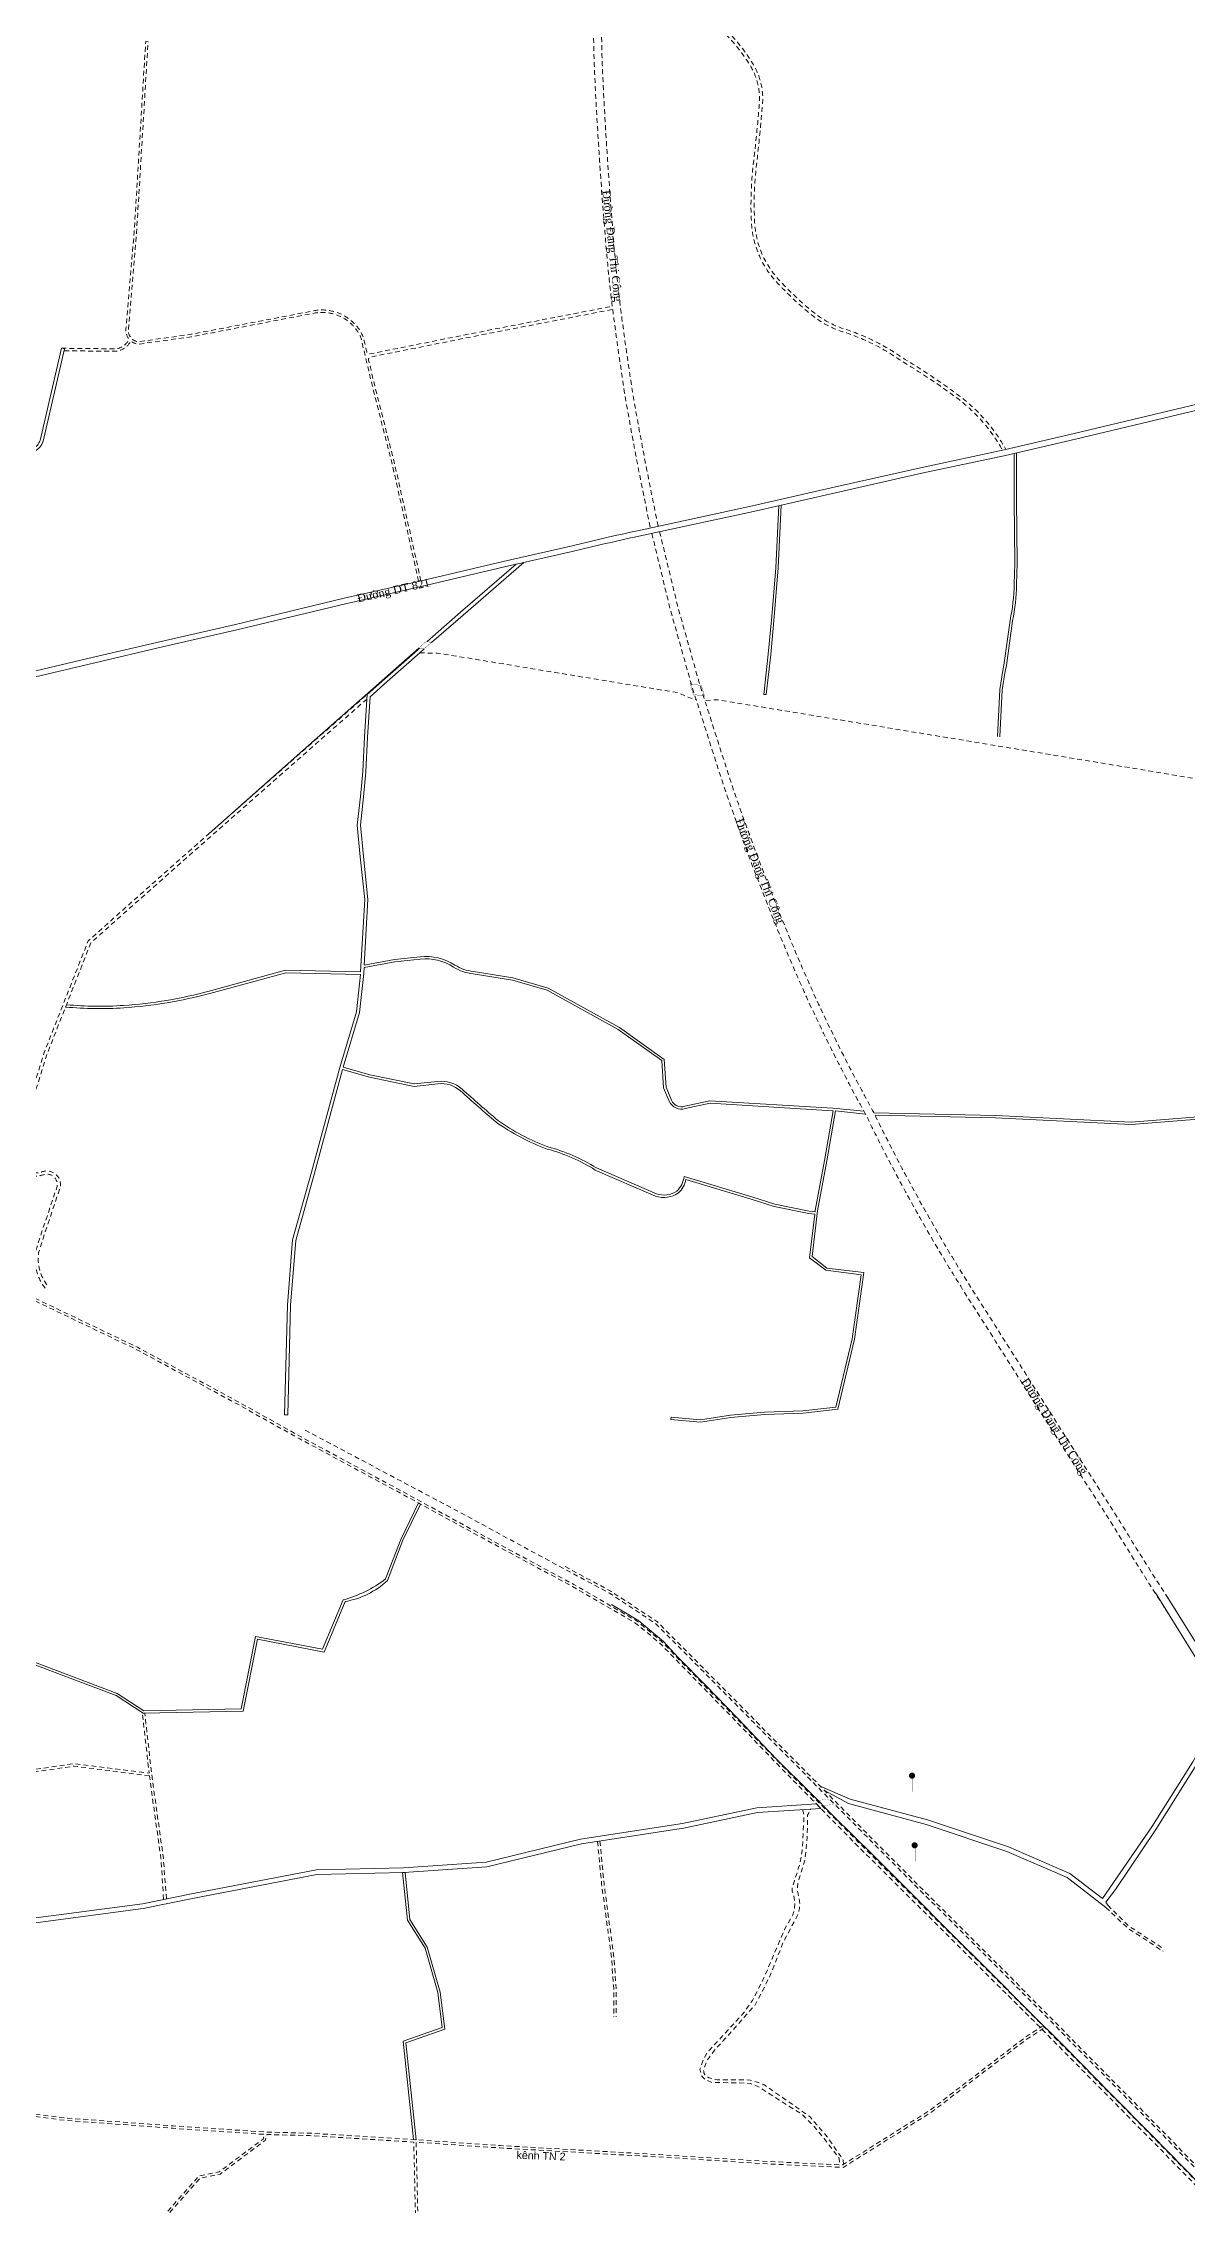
# Model space of a CAD drawing. Header units: metres. Extents: x 556238 to 587446, y 1177111 to 1219372.
# Drawn here: x 559504 to 560934, y 1214796 to 1217498 of the extents above; entities that cross this region are included whole.
import ezdxf

# ---------------------------------------------------------------- set-up
doc = ezdxf.new("R2010")
doc.units = ezdxf.units.M
doc.header["$MEASUREMENT"] = 0
doc.linetypes.add('Xr_Nen GT$0$MON', pattern=[10, 6, -4])
for name, color, linetype, lineweight in [('Xr_Nen GT$0$CAU-CONG', 4, 'Continuous', 0), ('Xr_Nen GT$0$DUONG BT-NEN BT', 38, 'Continuous', 0), ('Xr_Nen GT$0$DUONG NHUA', 38, 'Continuous', 0), ('Xr_Nen GT$0$DUONG_DA', 38, 'Xr_Nen GT$0$MON', 0), ('Xr_Nen GT$0$KYHIEU', 3, 'Continuous', 0), ('Xr_Nen GT$0$TEN DUONG', 7, 'Continuous', 0), ('Xr_Nen GT$0$THUCVAT 2000', 3, 'Continuous', 0), ('Xr_Nen GT$1$SONG_HO', 250, 'Continuous', 0)]:
    doc.layers.add(name, color=color, linetype=linetype, lineweight=lineweight)
doc.styles.add('Xr_Nen GT$0$ROMANS', font='romans.shx')
doc.styles.add('Xr_Nen GT$0$STANDARD', font='VNARIAL.TTF')
doc.linetypes.add('Xr_Nen GT$1$TL_T', pattern='A,2,[130,ltypeshp.shx,S=1,R=0,X=0,Y=1],2', length=4)

# ---------------------------------------------------------------- blocks, each defined once
blk = doc.blocks.new('Xr_Nen GT$0$casu')
at = {"layer": 'Xr_Nen GT$0$THUCVAT 2000', "const_width": 0.4, "flags": 128}
blk.add_lwpolyline([(-0.2, 2.13, 51.190747), (-0.19, 2.14, 0.019535)], format="xyb", close=True, dxfattribs=at)
at = {"layer": 'Xr_Nen GT$0$THUCVAT 2000', "linetype": 'Continuous', "const_width": 0.0226}
blk.add_lwpolyline([(0, 1.7), (0, 0)], dxfattribs=at)

msp = doc.modelspace()

# ---------------------------------------------------------------- linework, layer by layer
at = {"layer": 'Xr_Nen GT$0$CAU-CONG', "const_width": 0.4, "flags": 128}
for points in [[(559973.117, 1216742.106), (559982.258, 1216750.304), (559988.831, 1216749.095), (559979.762, 1216741.133)], [(560312.122, 1216697.601), (560316.016, 1216684.182), (560330.063, 1216681.889), (560326.118, 1216695.254)]]:
    msp.add_lwpolyline(points, close=True, dxfattribs=at)
at = {"layer": 'Xr_Nen GT$0$CAU-CONG', "const_width": 0.2, "elevation": 0.2, "flags": 128}
msp.add_lwpolyline([(560486.88418, 1215305.08843), (560486.512, 1215304.037), (560466.5, 1215301.652), (560464.40698, 1215302.40963)], dxfattribs=at)
at = {"layer": 'Xr_Nen GT$0$CAU-CONG', "const_width": 0.2, "flags": 128}
msp.add_lwpolyline([(560472.38679, 1215293.97271), (560472.767, 1215295.026), (560492.909, 1215297.463), (560495.03426, 1215296.71284)], dxfattribs=at)
at = {"layer": 'Xr_Nen GT$0$DUONG BT-NEN BT', "flags": 128}
for points in [[(559158.68312, 1217088.86407), (559205.30244, 1217093.99831, -0.1324293189), (559239.42164, 1217088.71469, 0.0216627769), (559349.14843, 1217045.69494), (559476.20305, 1216988.14791, 0.4477021699), (559503.92846, 1217000.41622), (559530.67235, 1217115.79539), (559526.77565, 1217116.69861), (559500.07207, 1217001.49331, -0.4447645413), (559477.85339, 1216991.79159), (559350.6255, 1217049.41709, -0.0216977894), (559241.04158, 1217092.37198, 0.1324293189), (559204.86456, 1217097.97427), (559158.01853, 1217092.83347)], [(560716.76867, 1216985.34311), (560716.72513, 1216927.25367), (560717.5648, 1216848.02095), (560716.89549, 1216821.46529, -0.0448006178), (560711.73306, 1216776.67051), (560704.09478, 1216720.93861), (560702.70831, 1216713.88072), (560698.83209, 1216690.27553), (560696.069, 1216631.51216)], [(560719.7692, 1216986.04473), (560719.72514, 1216927.26844), (560720.5652, 1216847.99905), (560719.89454, 1216821.3897, -0.0447000207), (560714.69145, 1216776.16225), (560707.05522, 1216720.44539), (560705.66108, 1216713.34839), (560701.82062, 1216689.96096), (560699.04921, 1216631.02083)], [(559974.07334, 1216741.96597), (559971.29005, 1216739.52566), (559930.54068, 1216703.60909), (559908.40806, 1216684.02564), (559905.21988, 1216630.99832), (559903.01381, 1216587.81686), (559900.15044, 1216556.75865), (559896.12323, 1216520.90913), (559899.94424, 1216481.15448), (559905.49072, 1216427.91017), (559900.47295, 1216337.40678), (559806.76019, 1216339.44736), (559711.27723, 1216313.54166, -0.0492431809), (559604.3419, 1216295.56752, -0.0405056392), (559532.96074, 1216296.48455), (559531.81648, 1216293.57982, 0.0409943392), (559604.5461, 1216292.57448, 0.0492431809), (559712.06277, 1216310.64634), (559807.12781, 1216336.43864), (559900.23065, 1216334.41134), (559895.26316, 1216287.70924), (559874.29161, 1216217.93295), (559838.94793, 1216087.21226), (559815.35239, 1216002.52818), (559808.94636, 1215921.19357), (559805.3167, 1215784.13695), (559809.3153, 1215784.03105), (559812.9422, 1215920.98344), (559819.30961, 1216001.82782), (559842.80527, 1216086.15343), (559877.74685, 1216215.38692), (559911.36529, 1216205.82467), (559967.2264, 1216194.38933), (559997.04655, 1216197.69964, -0.2126483544), (560025.21592, 1216188.72284, 0.0036907493), (560069.54082, 1216149.83345, 0.0644913745), (560133.48614, 1216116.04105, -0.0756722656), (560193.54886, 1216089.92028), (560268.75702, 1216057.27118, 0.2308340596), (560297.56684, 1216061.22825, 0.1325665126), (560306.85384, 1216078.00758), (560388.12448, 1216053.42502), (560417.01536, 1216044.48114), (560460.20339, 1216035.52583), (560467.80156, 1216034.80069), (560461.21362, 1215980.33217), (560481.64241, 1215964.60517), (560525.67654, 1215959.12022), (560514.27692, 1215879.15523), (560494.11186, 1215793.66051), (560452.92912, 1215788.91327), (560404.84674, 1215787.38633), (560362.52264, 1215783.8168), (560324.95369, 1215777.77823), (560288.39592, 1215781.04905), (560288.12858, 1215778.06099), (560325.05969, 1215774.75676), (560362.88726, 1215780.8369), (560405.02053, 1215784.39033), (560453.14888, 1215785.91873), (560496.54814, 1215790.92149), (560517.22782, 1215878.59806), (560529.07746, 1215961.71978), (560482.82458, 1215967.4811), (560464.39699, 1215981.66749), (560471.31946, 1216038.90188), (560482.89942, 1216101.30353), (560493.61975, 1216163.67647), (560531.14065, 1216159.82468)], [(559979.762, 1216741.133), (559974.32716, 1216736.0708), (559933.58561, 1216700.16114), (559912.2504, 1216681.28325), (559909.21375, 1216630.77624), (559907.00443, 1216587.53109), (559904.12988, 1216556.35173), (559900.14477, 1216520.87687), (559903.92437, 1216481.55306), (559909.50225, 1216428.00729), (559904.96022, 1216346.08468), (559942.89247, 1216352.90087), (559974.64594, 1216356.32963, -0.1714396773), (560018.26515, 1216346.02376, 0.1200001728), (560041.23586, 1216338.08548), (560090.7539, 1216330.17433), (560134.76605, 1216317.30922), (560223.82827, 1216268.11722), (560279.80268, 1216228.17139), (560281.9277, 1216193.32232), (560288.79274, 1216177.13955, 0.3879220039), (560305.21455, 1216169.6184), (560336.82245, 1216176.39347), (560490.1013, 1216167.05569), (560529.17249, 1216163.38448)], [(560468.1619, 1216037.77993), (560468.35254, 1216039.35612), (560479.94614, 1216101.83133), (560490.62854, 1216163.98354), (560489.8027, 1216164.06831), (560337.0498, 1216173.37405), (560305.98193, 1216166.71474, -0.3851725421), (560286.03097, 1216175.96796), (560278.96463, 1216192.62524), (560276.89532, 1216226.56061), (560222.2264, 1216265.5748), (560133.60595, 1216314.52278), (560090.09379, 1216327.24175), (560040.85685, 1216335.10798, -0.1195419559), (560016.64224, 1216343.50063, 0.1714396773), (559974.96801, 1216353.34697), (559943.31932, 1216349.92952), (559904.78953, 1216343.00596), (559904.37813, 1216335.58577), (559899.20127, 1216286.91519), (559878.57019, 1216218.27173), (559912.07749, 1216208.74109), (559967.36509, 1216197.42315), (559996.71556, 1216200.68132, -0.2126483544), (560027.21105, 1216190.96325, 0.0036815271), (560071.39128, 1216152.19935, 0.0642273012), (560134.39829, 1216118.90281, -0.0752425472), (560194.95192, 1216092.58168), (560269.82149, 1216060.07957, 0.2268829832), (560295.63226, 1216063.54524, 0.1540986473), (560304.55557, 1216081.83699), (560389.00237, 1216056.29371), (560417.76522, 1216047.38947), (560460.65179, 1216038.49667), (560468.1619, 1216037.77993)], [(559471.33095, 1215480.19015), (559595.12231, 1215433.30434), (559628.65663, 1215411.33872), (559753.75897, 1215413.92427), (559771.44223, 1215503.5568), (559854.81549, 1215487.6842), (559880.92513, 1215550.69346, 0.1444129166), (559933.87703, 1215576.89982), (559953.21833, 1215627.23688), (559975.40006, 1215672.51853)], [(559975.40006, 1215672.51853), (559972.76244, 1215673.95361), (559950.46567, 1215628.43712), (559931.4967, 1215579.06907, -0.1005347177), (559878.58487, 1215552.88254), (559852.97851, 1215491.0878), (559769.07577, 1215507.0612), (559751.28303, 1215416.87373), (559629.52337, 1215414.35728), (559596.49169, 1215435.99366), (559472.26105, 1215483.04585)]]:
    msp.add_lwpolyline(points, format="xyb", dxfattribs=at)
for points in [[(560425.9652, 1216920.79476), (560422.1827, 1216842.33395), (560416.99797, 1216781.29652), (560412.64788, 1216734.21418), (560406.8993, 1216683.89973), (560403.9187, 1216684.24027), (560409.66359, 1216734.52249), (560414.00967, 1216781.56148), (560419.18882, 1216842.5332), (560422.92845, 1216920.10464)], [(559983.35346, 1216750.10251), (560025.29466, 1216786.87533), (560094.65037, 1216846.82756)], [(559988.831, 1216749.095), (560028.31509, 1216783.40586), (560104.20232, 1216849.00404)], [(560541.49696, 1216161.39786), (560693.70881, 1216158.12219), (560862.84823, 1216149.61764), (561009.31258, 1216161.4613), (561160.7186, 1216178.30661)], [(560542.97864, 1216158.36528), (560693.60119, 1216155.12381), (560862.894, 1216146.61155), (561009.59942, 1216158.4747), (561163.949, 1216175.64751)]]:
    msp.add_lwpolyline(points, dxfattribs=at)
msp.add_lwpolyline([(559966.5995, 1214878.39032), (559953.51204, 1215001.38159), (560002.31703, 1215018.62447), (559996.6788, 1215062.06458), (559980.90587, 1215117.50757), (559958.96813, 1215152.57653), (559952.9069, 1215212.05697), (559955.90748, 1215212.2037), (559961.88187, 1215153.57547), (559983.67492, 1215118.7378), (559999.6252, 1215062.67142), (560005.60441, 1215016.60418), (559956.74596, 1214999.34241), (559969.63737, 1214878.19355)], close=True, dxfattribs=at)
at = {"layer": 'Xr_Nen GT$0$DUONG NHUA', "flags": 128}
for points in [[(560955.79252, 1217049.26838), (560791.946, 1217010.111), (560704.444, 1216989.65), (560599.901, 1216967.501), (560488.20885, 1216942.11863), (560389.851, 1216919.766), (560246.49349, 1216888.75129, 0.006313618), (560162.873, 1216869.552), (560078.67685, 1216850.36729), (559974.361, 1216825.798), (559879.906, 1216804.281), (559744.21294, 1216771.70105), (559651.18358, 1216750.4604), (559566.88368, 1216730.63171), (559423.74105, 1216696.89776)], [(560957.3467, 1217042.44269), (560793.55648, 1217003.29876), (560705.96652, 1216982.81719), (560601.40212, 1216960.66365), (560489.76007, 1216935.29267), (560391.36675, 1216912.93198), (560247.97367, 1216881.90957, 0.0063173026), (560164.47691, 1216862.73805), (560080.25683, 1216843.54788), (559975.9408, 1216818.97855), (559881.50057, 1216797.46492), (559745.8092, 1216764.88537), (559652.76406, 1216743.64111), (559568.48645, 1216723.81767), (559425.34673, 1216690.08441)]]:
    msp.add_lwpolyline(points, format="xyb", dxfattribs=at)
for points in [[(559707.275, 1216506.934), (559828.21381, 1216614.12364), (559973.117, 1216742.106)], [(560474.41856, 1215320.16714), (560512.00859, 1215303.99801), (560608.7015, 1215277.97303), (560709.87659, 1215244.13216), (560786.29219, 1215211.09596), (560827.11174, 1215179.59908), (560888.70462, 1215269.35111), (560939.85046, 1215350.54295), (560975.42879, 1215413.08463), (560972.821, 1215433.394), (560893.33308, 1215561.69255)], [(560906.79392, 1215558.54576), (560959.59978, 1215474.05633), (560982.206, 1215440.126), (560991.68423, 1215463.71037), (561016.11528, 1215537.08946)], [(561255.50001, 1214990.06913), (561209.101, 1215062.39), (561150.413, 1215155.663), (561087.767, 1215255.088), (561025.772, 1215351.686), (560996.74379, 1215396.33014), (560987.44161, 1215407.60336), (560979.004, 1215407.235), (560944.999, 1215347.459), (560893.734, 1215266.078), (560843.192, 1215190.874), (560831.4148, 1215175.00617), (560833.6448, 1215171.17978)], [(560469.71276, 1215297.83681), (560475.23639, 1215292.20402), (560396.36714, 1215287.1341), (560303.74114, 1215267.42155), (560176.28125, 1215247.95599), (560058.15574, 1215219.29274), (559954.24509, 1215212.08844), (559845.84551, 1215209.53869), (559692.461, 1215180.17394), (559628.93353, 1215167.20935), (559463.06151, 1215145.22607), (559336.90103, 1215158.56822), (559209.12034, 1215204.97353), (559124.77253, 1215208.74925), (559004.93194, 1215234.54973), (558930.62186, 1215220.07186), (558857.00878, 1215199.9536), (558854.657, 1215140.756), (558847.749, 1214961.517), (558840.04376, 1214753.65537)], [(559462.98175, 1215151.26796), (559627.93831, 1215173.12991), (559691.297, 1215186.06006), (559845.20649, 1215215.52531), (559953.96691, 1215218.08356), (560057.23426, 1215225.24326), (560175.11875, 1215253.84801), (560302.66286, 1215273.32645), (560395.54686, 1215293.0939), (560469.71276, 1215297.83681)], [(560479.68276, 1215314.79935), (560509.90941, 1215298.36399), (560606.886, 1215272.298), (560707.762, 1215238.485), (560783.033, 1215206.081), (560831.35151, 1215168.57796)]]:
    msp.add_lwpolyline(points, dxfattribs=at)
at = {"layer": 'Xr_Nen GT$0$DUONG_DA', "flags": 128}
for points in [[(560272.25395, 1216894.32444, -0.0093154485), (560241.2332, 1217055.2433, -0.0077012658), (560224.92691, 1217168.65589, -0.0120863092), (560215.40364, 1217264.22998, -0.0075674518), (560203.80036, 1217438.01356, -0.0224102379), (560202.56337, 1217622.03159), (560206.63326, 1217728.82654), (560214.13096, 1217855.12044), (560221.09314, 1217999.17004), (560228.87559, 1218153.59134), (560237.30921, 1218318.11854), (560241.83463, 1218383.95002), (560249.50958, 1218501.83583), (560257.24888, 1218658.42482), (560261.95507, 1218774.97652), (560251.96321, 1218775.37997), (560247.25884, 1218658.87338), (560239.52563, 1218502.40752), (560231.85693, 1218384.61776), (560227.32679, 1218318.71746), (560218.8887, 1218154.10326), (560211.1053, 1217999.66308), (560204.14528, 1217855.65814), (560196.64456, 1217729.31331), (560192.57063, 1217622.41241, 0.0224102379), (560193.81364, 1217437.49844, 0.0075660085), (560205.43436, 1217263.44601, 0.0120845859), (560215.00546, 1217167.40474, 0.0077071362), (560231.3688, 1217053.60069, 0.0093215713), (560262.47999, 1216892.20989)], [(560202.47453, 1217619.66446), (560325.55772, 1217534.90976, -0.1058848333), (560387.36711, 1217469.4575, -0.158081996), (560398.48261, 1217422.4565, -0.0086421754), (560390.97912, 1217346.62216, 0.0417588519), (560388.6176, 1217273.84998, 0.1734031544), (560419.17674, 1217200.43161, 0.0391810102), (560464.22304, 1217158.07273, 0.0914682318), (560502.41203, 1217137.31689, -0.0779323356), (560573.94845, 1217102.16485, -0.0266785562), (560646.25584, 1217053.74038, -0.1060387792), (560702.3994, 1216989.21682, -0.1067873138)], [(560202.65355, 1217624.3978), (560327.82628, 1217538.20424, -0.1058848333), (560390.78596, 1217471.5339, -0.158081996), (560402.46939, 1217422.1315, -0.0086421754), (560394.95228, 1217346.15956, 0.0417588519), (560392.6124, 1217274.05402, 0.1734031544), (560422.13651, 1217203.1223, 0.039186073), (560466.73298, 1217161.18726, 0.0914240518), (560503.62615, 1217141.12829, -0.0777587187), (560576.12338, 1217105.52525, -0.0266325748), (560648.65566, 1217056.94051, -0.1074657723), (560706.4651, 1216990.1226, -0.1067873138)], [(559526.77565, 1217116.69861), (559590.74608, 1217116.01244, 0.3358219916), (559610.93598, 1217128.28995, -0.1903230655), (559607.26635, 1217140.53881), (559617.54985, 1217261.13329), (559631.92661, 1217499.88963), (559634.92119, 1217499.70931), (559620.54217, 1217260.91565), (559610.2555, 1217140.28391, 0.3960221591), (559622.4899, 1217124.8121), (559688.76898, 1217134.14715), (559842.00801, 1217163.53606, -0.3512952276), (559903.66391, 1217130.95204), (559908.14956, 1217111.85065, 0.4043971465), (559911.65737, 1217109.59453), (560055.3649, 1217138.28039), (560214.78469, 1217169.18992)], [(559530.13995, 1217113.4985), (559590.56587, 1217113.01561, 0.3175074641), (559613.18408, 1217125.92944, 0.1497373501), (559622.49902, 1217121.78377), (559689.26102, 1217131.18685), (559842.57307, 1217160.58975, -0.349887651), (559900.80552, 1217130.00148), (559915.15163, 1217068.91099), (559939.90531, 1216971.68881), (559972.89778, 1216825.46785)], [(559975.82422, 1216826.12815), (559942.82269, 1216972.38919), (559918.06579, 1217069.62408), (559910.437, 1217102.10997, -0.4240985927), (559912.7703, 1217105.73778), (560056.1371, 1217134.35561), (560215.28688, 1217165.2128)], [(560264.16966, 1216885.41349), (560287.20985, 1216790.23384), (560313.68574, 1216696.05086), (560353.93205, 1216569.96059, 0.0162465317), (560431.79773, 1216364.88625, 0.0274583477), (560531.14065, 1216159.82468, 0.0311065768), (560674.57313, 1215906.15579, 0.0032401656), (560831.31895, 1215660.13576, 0.0066089879), (560911.24601, 1215533.04642, 0.0066089879)], [(560273.94646, 1216887.52866), (560296.88615, 1216792.76416), (560323.26534, 1216698.92521), (560363.42594, 1216573.10345, 0.0162385795), (560441.02627, 1216368.73775, 0.027490814), (560540.01735, 1216164.43734, 0.0311439033), (560682.99885, 1215911.54224, 0.0032424774), (560839.78707, 1215665.45622, 0.0066146238), (560919.63999, 1215538.48158, 0.0066146238)], [(559506.35, 1215942.341, -0.2090125072), (559494.51352, 1215988.71359), (559501.81628, 1216011.32262), (559521.17464, 1216069.14183, 0.5817315349), (559504.37793, 1216084.0794, -0.2082924891), (559476.90119, 1216086.38837, -0.3802671093), (559464.00224, 1216121.7816), (559488.84758, 1216184.48192), (559505.14193, 1216236.77904), (559505.14193, 1216236.77904), (559560.01753, 1216376.08288), (559672.62315, 1216476.37526), (559908.40806, 1216684.02564)], [(559508.60148, 1215946.48822, -0.2047386809), (559498.38292, 1215987.67927), (559505.6161, 1216010.07288), (559525.03481, 1216068.07236, 0.5865231218), (559503.09359, 1216087.8676, -0.2082924891), (559478.79973, 1216089.9091, -0.3802671093), (559467.72093, 1216120.30805), (559492.58406, 1216183.05326), (559508.86138, 1216235.3074), (559508.86138, 1216235.3074), (559563.38979, 1216373.72988), (559675.27612, 1216473.38163), (559908.05876, 1216678.21589)], [(558772.77361, 1216031.63387), (558807.53473, 1216035.8921), (558954.09289, 1216001.89535), (559046.28023, 1215986.81282), (559204.00648, 1215960.34216), (559394.78956, 1215977.35087), (559470.36718, 1215940.82677), (559621.55708, 1215868.45098), (559747.65228, 1215800.24469), (559825.97653, 1215756.5451), (559975.46069, 1215675.90672), (560058.00845, 1215630.64185), (560166.61348, 1215572.10621), (560246.11339, 1215525.96855), (560276.26274, 1215500.8558), (560357.79034, 1215417.23575), (560422.86792, 1215349.89229), (560522.49925, 1215249.75121), (560621.99683, 1215151.09906), (560753.6249, 1215019.89025), (560891.69178, 1214880.05645), (561041.41687, 1214727.32058), (561212.99536, 1214552.0573), (561324.60215, 1214439.754), (561437.64757, 1214328.33473), (561529.34746, 1214238.38999), (561596.21374, 1214171.32167), (561705.5517, 1214061.21771, 0.0001269419), (561705.55188, 1214061.21753), (561735.29201, 1214031.29945), (561755.40388, 1214010.9773), (561760.49786, 1214004.24361), (561791.74917, 1213961.50156), (561806.5123, 1213940.75892), (561819.45629, 1213919.85731), (561855.36247, 1213865.41887), (561896.79027, 1213801.52402), (561941.85951, 1213731.86896), (561976.27041, 1213678.77288), (562006.96926, 1213632.51894), (562063.27689, 1213545.68951), (562083.24224, 1213515.16732), (562096.25837, 1213494.90177), (562103.68178, 1213482.63637), (562107.40348, 1213475.25656, 0.0464061792), (562107.45266, 1213475.17809), (562108.76619, 1213473.45945), (562111.18152, 1213470.08571, 0.1755143017), (562115.57303, 1213467.06855, -0.1755143017)], [(558773.13839, 1216028.65613), (558807.37327, 1216032.8499), (558953.51111, 1215998.95065), (559045.78977, 1215983.85318), (559203.88952, 1215957.31984), (559394.23044, 1215974.28913), (559469.06682, 1215938.12323), (559620.19492, 1215865.77702), (559746.20772, 1215797.61531), (559824.53347, 1215753.9149), (559974.02731, 1215673.27128), (560056.57555, 1215628.00615), (560165.14852, 1215569.48779), (560244.38822, 1215523.50114), (560274.22326, 1215498.6502), (560355.63766, 1215415.14625), (560420.72208, 1215347.79571), (560519.49495, 1215247.07077), (560619.14469, 1215148.31896), (560750.80857, 1215017.06992), (560888.76713, 1214877.34408), (561038.58851, 1214724.49424), (561210.09612, 1214549.2693), (561321.6454, 1214437.07917), (561434.85612, 1214325.46977), (561526.53054, 1214235.55001), (561593.37826, 1214168.50033), (561702.71413, 1214058.39846, 0.0001269418), (561702.71431, 1214058.39828), (561732.45203, 1214028.48261), (561752.37402, 1214008.35233), (561757.28814, 1214001.85639), (561788.50512, 1213959.1613), (561803.17909, 1213938.54393), (561816.08571, 1213917.70269), (561852.01474, 1213863.22959), (561893.43196, 1213799.35107), (561938.5028, 1213729.69352), (561972.92559, 1213676.57912), (562003.62474, 1213630.32471), (562059.92511, 1213543.50649), (562079.88566, 1213512.99163), (562092.86394, 1213492.785), (562100.17978, 1213480.69734), (562103.78916, 1213473.54025, 0.1345659131), (562103.96635, 1213473.34408, -0.1762666385), (562104.37462, 1213467.09623), (562102.12396, 1213465.20374)], [(559831.21272, 1215764.80009), (560026.45797, 1215661.16067), (560118.90601, 1215610.87382), (560211.4929, 1215561.0125), (560269.3267, 1215522.98992), (560391.91715, 1215399.19155), (560593.59479, 1215195.46688), (560705.88011, 1215083.66056), (560872.75353, 1214914.66121), (560966.68943, 1214818.76236), (561058.49357, 1214725.15618), (561233.46813, 1214547.75857), (561341.61039, 1214438.97326), (561407.01298, 1214374.94681), (561504.03496, 1214279.71765), (561583.29584, 1214199.46685), (561640.49754, 1214142.21915), (561752.18514, 1214028.29549, -0.0197579069), (561752.21166, 1214028.26622), (561769.79678, 1214007.23805), (561782.66089, 1213991.29622), (561792.87447, 1213977.15332), (561802.30973, 1213963.54143), (561816.29754, 1213942.37539), (561833.85015, 1213915.89733), (561846.33128, 1213896.24067), (561859.54676, 1213875.75383), (561873.48113, 1213854.55237), (561888.5675, 1213831.06098), (561908.91211, 1213799.48117), (561924.90604, 1213775.48541), (561941.37141, 1213750.14238), (561960.01881, 1213720.90609), (561968.36048, 1213708.72647), (561983.57999, 1213685.33146), (561997.42509, 1213664.1716), (562013.76555, 1213638.39646), (562029.36659, 1213614.90117), (562034.48057, 1213608.15575), (562045.46159, 1213590.17826), (562060.80252, 1213566.13519), (562081.70442, 1213534.32483), (562093.59295, 1213516.51052), (562111.61522, 1213488.80971), (562121.52067, 1213473.72253, -0.1158797476), (562121.59914, 1213473.50772), (562121.70854, 1213472.59657, -0.3259561484), (562118.85457, 1213467.50259, 0.6415913931)], [(560155.9086, 1215594.35399), (560213.0311, 1215563.5915), (560271.2373, 1215525.32408), (560394.04885, 1215401.30245), (560595.71921, 1215197.58512), (560708.00589, 1215085.77744), (560874.89247, 1214916.76479), (560968.83257, 1214820.86164), (561060.63243, 1214727.25982), (561235.59987, 1214549.86943), (561343.72361, 1214441.10274), (561409.11302, 1214377.08919), (561506.15304, 1214281.84235), (561585.42416, 1214201.58115), (561642.62646, 1214144.33285), (561755.48541, 1214030.58395, -0.0212544047), (561755.51403, 1214030.55254), (561772.8877, 1214009.77723), (561785.84102, 1213993.72485), (561796.1399, 1213979.46384), (561805.62242, 1213965.78376), (561819.63309, 1213944.58314), (561837.20585, 1213918.07467), (561849.70039, 1213898.3969), (561862.89882, 1213877.93648), (561876.83542, 1213856.73164), (561891.93166, 1213833.22487), (561912.25783, 1213801.67369), (561928.24748, 1213777.68436), (561944.7348, 1213752.30754), (561963.35601, 1213723.1123), (561971.68752, 1213710.94753), (561986.93005, 1213687.51713), (562000.78801, 1213666.33761), (562017.12123, 1213640.57389), (562032.62967, 1213617.21805), (562037.78943, 1213610.41225), (562048.85473, 1213592.29679), (562064.16016, 1213568.30936), (562085.03949, 1213536.53333), (562096.93305, 1213518.71148), (562114.96353, 1213490.99807), (562124.91134, 1213475.84636, -0.0319070428), (562124.94286, 1213475.79095), (562126.30518, 1213472.99489, 0.2570344352), (562130.58486, 1213469.97665), (562134.75708, 1213469.70028)], [(560503.78664, 1214847.54841), (560503.33505, 1214852.87106), (560499.38976, 1214858.60559), (560483.16036, 1214881.99177), (560461.8963, 1214906.68476), (560438.11662, 1214923.65846), (560403.9299, 1214947.27286), (560394.51503, 1214950.67777), (560386.98315, 1214952.82821), (560377.389, 1214953.27622), (560345.96107, 1214952.91525), (560335.91853, 1214955.60333, -0.4064107929), (560329.19368, 1214966.89321), (560333.04929, 1214977.28708), (560342.56199, 1214990.16601), (560363.45395, 1215013.01455), (560386.7841, 1215039.49237), (560392.81008, 1215046.07016), (560400.34195, 1215060.04812), (560412.55312, 1215084.64587), (560428.43598, 1215125.29355), (560444.49728, 1215155.09396, 0.1967532521), (560447.4562, 1215182.96025, -0.1654577792), (560448.4428, 1215204.77924), (560455.53032, 1215227.92582), (560458.31976, 1215255.76334), (560458.85836, 1215283.93958), (560462.84518, 1215291.40669)], [(559125.90544, 1215208.69854), (559107.30452, 1215138.47336), (559081.68225, 1215044.65715), (559077.87718, 1214984.9577, 0.3777155717), (559080.30497, 1214981.82078), (559142.96849, 1214969.77908), (559153.89765, 1214989.03662), (559209.77933, 1214975.38915), (559349.77021, 1214937.83021), (559408.89684, 1214921.13171), (559530.36454, 1214905.56098), (559666.30975, 1214895.55135), (559782.43367, 1214887.84274), (559836.60752, 1214886.47282), (559968.37675, 1214878.27982), (560074.64572, 1214871.00709), (560273.217, 1214859.73531), (560411.30252, 1214850.97378), (560501.51994, 1214846.75615, 0.1528586894), (560503.25365, 1214847.21114), (560611.79674, 1214915.26559), (560730.22989, 1215005.95805), (560751.40833, 1215019.72854)], [(558961.86502, 1214226.02843), (558981.05497, 1214226.48941), (559045.49059, 1214216.02931), (559143.66661, 1214197.6245), (559213.77035, 1214184.53125), (559268.83811, 1214162.64229), (559303.28776, 1214140.94214), (559353.21194, 1214135.21602), (559497.64872, 1214141.91099), (559500.15322, 1214148.22554), (559507.4506, 1214196.14495), (559510.34715, 1214201.65467), (559642.45237, 1214220.87928), (559656.03575, 1214214.9913), (559666.99576, 1214213.76516), (559793.97627, 1214268.35837), (559855.18387, 1214294.55347), (559911.94339, 1214328.00691), (559958.88827, 1214375.83588), (559976.56461, 1214400.91421), (559978.52909, 1214433.47699), (559980.32094, 1214441.23648), (560030.29924, 1214478.97292), (560034.15096, 1214485.13823), (560010.77597, 1214534.42886), (559999.0909, 1214585.03441), (559999.75193, 1214631.61282), (559961.27509, 1214642.98442), (559972.93207, 1214740.2527), (559969.81655, 1214875.17427), (560074.45828, 1214868.01291), (560273.037, 1214856.74069), (560411.13748, 1214847.97822), (560502.31792, 1214843.71556, 0.1528586894), (560504.05163, 1214844.17056), (560613.50926, 1214912.79841), (560731.96211, 1215003.50595), (560753.04367, 1215017.21346)], [(558847.78549, 1214960.01744), (558899.80296, 1214961.28333), (558983.68996, 1214976.72225), (559075.67574, 1214979.58122, -0.055286384), (559076.33507, 1214979.52876), (559144.51551, 1214966.42692), (559155.38794, 1214985.58449), (559209.03467, 1214972.48285), (559348.97379, 1214934.93779), (559408.29516, 1214918.18429), (559530.06346, 1214902.57502), (559666.10025, 1214892.55865), (559780.38433, 1214884.97218), (559778.64027, 1214879.19148), (559723.72493, 1214838.10678), (559698.43691, 1214833.09682), (559631.03395, 1214756.71258), (559624.99479, 1214734.79277), (559619.90796, 1214707.53315), (559622.27596, 1214686.73514), (559631.67608, 1214678.77685), (559647.33019, 1214676.40778), (559630.067, 1214607.45739), (559591.47869, 1214597.57622), (559560.97072, 1214531.18073), (559555.8929, 1214524.70608), (559552.46125, 1214523.17202), (559509.98857, 1214555.28056)]]:
    msp.add_lwpolyline(points, format="xyb", dxfattribs=at)
for points in [[(559974.32716, 1216736.0708), (559987.34462, 1216735.82559), (559996.07609, 1216735.92885), (560092.1401, 1216720.07436), (560298.12937, 1216686.1134), (560305.62709, 1216682.01706), (560319.68883, 1216677.24341)], [(561206.09806, 1216536.13883), (561147.69232, 1216545.14986), (560971.25436, 1216574.359), (560813.9149, 1216600.42807), (560408.0562, 1216667.3406), (560346.34292, 1216677.50322), (560330.39958, 1216676.57386)], [(560452.44354, 1215290.73962), (560454.45753, 1215284.35456), (560452.02155, 1215239.10591), (560449.29417, 1215223.70876), (560442.41613, 1215201.94358), (560439.69355, 1215193.92482), (560439.69355, 1215189.05633), (560441.12649, 1215184.61736), (560442.70274, 1215176.7418), (560442.56484, 1215167.64784), (560440.41546, 1215159.34271), (560429.9551, 1215140.87097), (560403.85445, 1215079.7673), (560390.07464, 1215052.33447), (560377.46491, 1215035.00825), (560350.22392, 1215005.47047), (560332.86758, 1214986.39274), (560328.99873, 1214979.80588), (560324.27007, 1214966.63225), (560326.70605, 1214957.89755), (560331.29141, 1214953.31539), (560339.18161, 1214949.66211), (560372.56876, 1214949.51892), (560387.32787, 1214948.51659), (560397.64493, 1214944.364), (560423.15092, 1214927.89692), (560451.57704, 1214910.21814), (560467.05266, 1214894.6102), (560479.53088, 1214879.82737), (560498.15892, 1214855.0552), (560499.13097, 1214846.86783)], [(560196.41319, 1215251.03052), (560201.48954, 1215197.53639), (560213.87686, 1215106.16718), (560216.83717, 1215062.64424), (560216.83717, 1215032.00059)], [(560199.3788, 1215251.48342), (560204.47046, 1215197.87961), (560216.86314, 1215106.47082), (560219.83717, 1215062.74615), (560219.83717, 1215032.00059)], [(560831.35151, 1215168.57796), (560858.54364, 1215142.68173), (560886.46194, 1215124.5636), (560902.73652, 1215113.72455)], [(560833.64446, 1215171.18122), (560860.42636, 1215145.03627), (560888.11006, 1215127.0704), (560904.39948, 1215116.22145)], [(558961.79298, 1214229.02757), (558981.26106, 1214229.49522), (559046.00741, 1214218.98469), (559144.21739, 1214200.5735), (559214.60765, 1214187.42675), (559270.20315, 1214165.32801), (559304.30851, 1214143.84473), (559353.31406, 1214138.22398), (559495.57438, 1214144.81806), (559497.23878, 1214149.01446), (559504.56067, 1214197.09484), (559508.40285, 1214204.40333), (559642.86363, 1214223.97072), (559656.81625, 1214217.9227), (559666.54024, 1214216.83484), (559792.70573, 1214271.07763), (559851.6755, 1214296.99704), (559910.14861, 1214330.46109), (559956.57656, 1214377.76341), (559973.62139, 1214401.94579), (559975.54963, 1214433.90781), (559977.64316, 1214442.97373), (560028.04884, 1214481.03286), (560030.73704, 1214485.33577), (560007.92603, 1214533.43714), (559996.08605, 1214584.71357), (559996.71995, 1214629.38063), (559957.99491, 1214640.82558), (559969.92793, 1214740.3973), (559966.8112, 1214875.37137), (559836.47648, 1214883.47518), (559783.47065, 1214884.81556), (559781.22742, 1214877.38038), (559724.97643, 1214835.29641), (559700.01509, 1214830.35118), (559633.74205, 1214755.24742), (559627.92065, 1214734.11799), (559622.93962, 1214707.42531), (559625.12215, 1214688.25626), (559632.96562, 1214681.61585), (559651.04181, 1214678.88022), (559632.543, 1214604.99461), (559593.6078, 1214595.02462), (559563.54928, 1214529.60727), (559557.79522, 1214522.27037), (559552.06668, 1214519.70952), (559508.17943, 1214552.88744)]]:
    msp.add_lwpolyline(points, dxfattribs=at)
msp.add_lwpolyline([(559636.59769, 1215333.13955), (559542.43743, 1215345.10007), (559475.69983, 1215335.36899), (559398.70127, 1215344.82713), (559306.67374, 1215357.86839), (559250.17761, 1215346.28691), (559220.61205, 1215266.38129), (559211.15778, 1215210.61702), (559210.30566, 1215210.92647), (559208.19261, 1215211.02106), (559217.71795, 1215267.20471), (559247.94239, 1215348.89109), (559305.24185, 1215360.63724), (559315.19496, 1215462.37791), (559326.31761, 1215519.8861), (559327.70831, 1215519.58026), (559329.23316, 1215519.16205), (559318.16704, 1215461.94609), (559308.25973, 1215360.67361), (559399.09464, 1215347.80136), (559475.66567, 1215338.39574), (559542.40951, 1215348.12772), (559636.22062, 1215336.21155), (559627.67842, 1215411.97947), (559628.65663, 1215411.33872), (559630.76475, 1215411.38229), (559639.41336, 1215334.67055), (559654.01835, 1215229.84488), (559657.75508, 1215179.21487), (559654.22214, 1215178.49388), (559651.03365, 1215229.52712)], close=True, dxfattribs=at)
at = {"layer": 'Xr_Nen GT$1$SONG_HO', "linetype": 'Xr_Nen GT$1$TL_T', "flags": 128}
msp.add_lwpolyline([(560213.81034, 1215547.24687), (560233.37884, 1215535.37117), (560248.00363, 1215526.47235), (560261.42185, 1215515.19342), (560278.76535, 1215500.76798), (560297.04627, 1215480.81593), (560331.47346, 1215445.82326), (560371.24887, 1215405.21231), (560420.11601, 1215353.91457), (560462.51092, 1215311.70042), (560490.93627, 1215282.61272), (560540.55344, 1215233.85218), (560590.83304, 1215183.85652), (560635.38521, 1215138.73624), (560687.35784, 1215087.14633), (560732.37982, 1215041.92847), (560781.90043, 1214992.68255), (560836.78023, 1214936.50128), (560888.45833, 1214884.45048), (560970.53129, 1214800.76864), (561148.63246, 1214619.05381), (561191.49404, 1214575.48641), (561242.93735, 1214523.76254), (561467.22641, 1214300.30053), (561538.16046, 1214230.69924), (561572.8215, 1214197.65584), (561671.58158, 1214096.90797), (561758.2007, 1214011.0507), (561783.68582, 1213975.62512), (561810.92732, 1213935.24601), (561838.94004, 1213893.90742), (561866.42076, 1213850.42373), (561930.87805, 1213752.01017), (561975.72976, 1213682.24852), (561997.05387, 1213649.04195), (562018.91697, 1213614.9335), (562041.91641, 1213580.89132), (562064.66976, 1213545.88775), (562107.68158, 1213476.73344), (562114.38044, 1213464.97234), (562124.71575, 1213451.58568), (562141.70521, 1213427.45779), (562156.58284, 1213408.97868), (562172.41069, 1213393.15522), (562191.18366, 1213376.17057), (562207.12833, 1213363.41331), (562240.00049, 1213336.89763), (562269.7477, 1213313.98403), (562284.97309, 1213302.84391), (562333.25662, 1213266.13412), (562367.38799, 1213239.24883), (562408.88637, 1213207.89034), (562448.35362, 1213179.40025), (562468.54244, 1213163.09794), (562555.19126, 1213094.07926), (562622.00798, 1213044.86194), (562658.65682, 1213015.8837)], dxfattribs=at)

# ---------------------------------------------------------------- block references
at = {"layer": 'Xr_Nen GT$0$KYHIEU', "linetype": 'ByBlock', "xscale": 10, "yscale": 10, "zscale": 10}
for p in [(560589.92547, 1215313.1123), (560593.16809, 1215226.08015)]:
    msp.add_blockref('Xr_Nen GT$0$casu', p, dxfattribs=at)

# ---------------------------------------------------------------- texts
at = {"layer": 'Xr_Nen GT$0$DUONG NHUA', "insert": (559895.1526, 1216808.84794), "char_height": 10, "attachment_point": 1, "rotation": 12.83307655, "style": 'Xr_Nen GT$0$ROMANS'}
msp.add_mtext_dynamic_manual_height_columns('{\\fTimes New Roman|b0|i0|c0|p18;Đường DT 821}', width=100.2092602, gutter_width=5, heights=[0], dxfattribs=at)
at = {"layer": 'Xr_Nen GT$0$DUONG_DA', "char_height": 10, "attachment_point": 1, "style": 'Xr_Nen GT$0$ROMANS'}
for insert, rotation in [((560212.33725, 1217314.68946), 276.14383286), ((560377.76692, 1216530.30222), 292.06622381), ((560733.97021, 1215831.38334), 302.61067076)]:
    msp.add_mtext_dynamic_manual_height_columns('{\\fTimes New Roman|b0|i0|c0|p18;Đường Đang Thi Công}', width=143.1314863, gutter_width=5, heights=[0], dxfattribs=dict(at, insert=insert, rotation=rotation))
at = {"layer": 'Xr_Nen GT$0$TEN DUONG', "color": 4, "linetype": 'Continuous', "style": 'Xr_Nen GT$0$STANDARD'}
msp.add_text('kªnh TN 2', height=9.499992, rotation=358.02743691, dxfattribs=at).set_placement((560095.04591, 1214854.51888))

doc.saveas('drawing.dxf')
